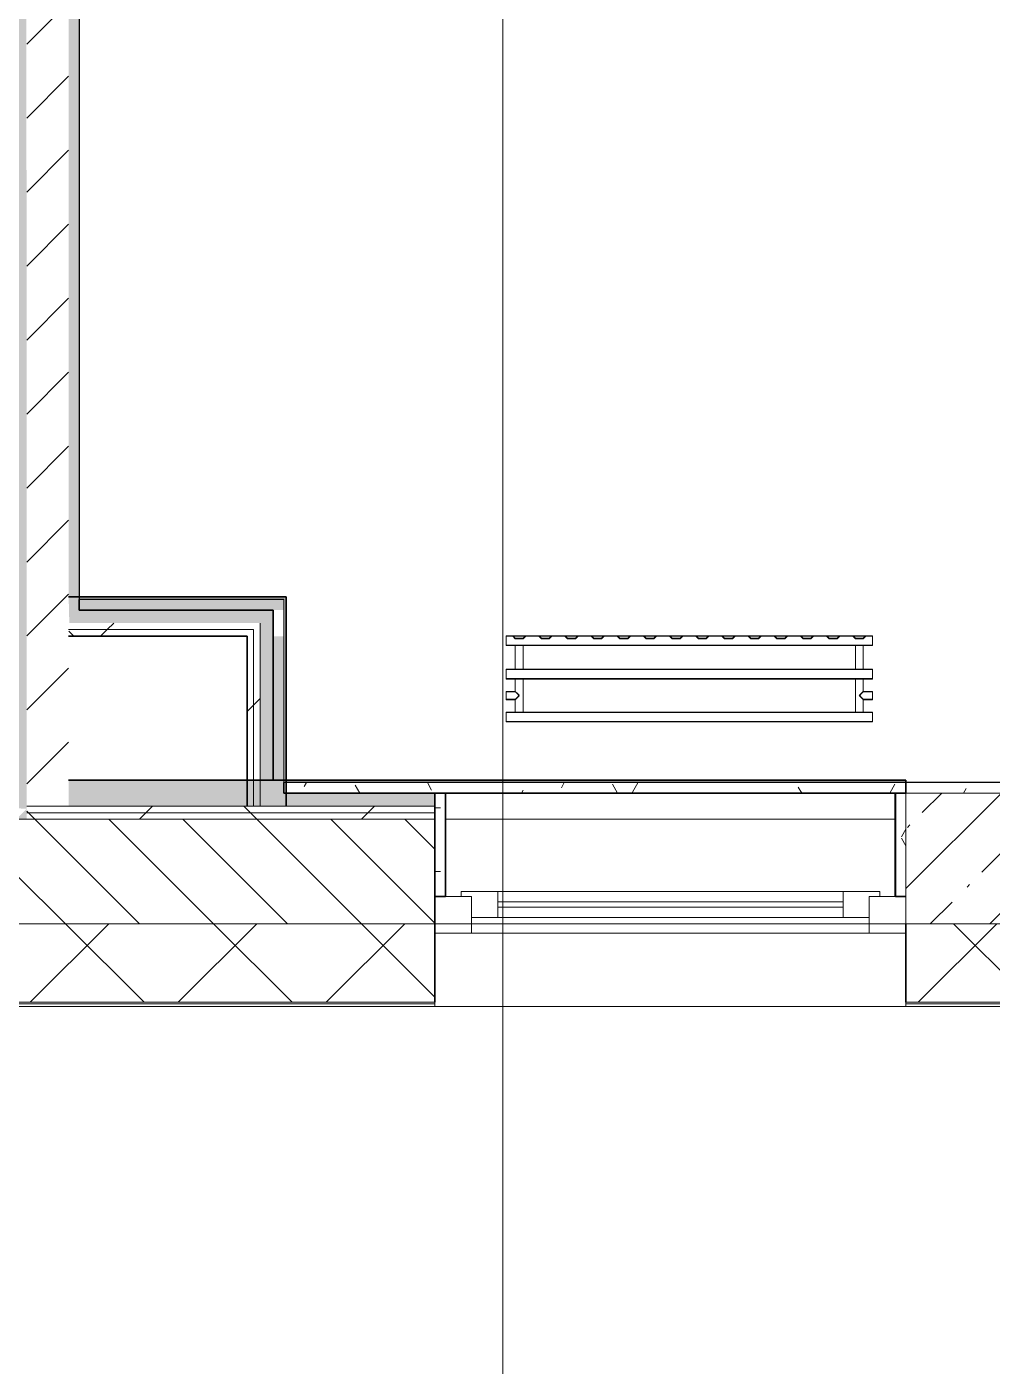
# Model space of a CAD drawing. Header units: millimetres. Extents: x 3914 to 443608, y -156176 to 78197.
# Drawn here: x 266914 to 268759, y -146923 to -144363 of the extents above; entities that cross this region are included whole.
import ezdxf

# ---------------------------------------------------------------- set-up
doc = ezdxf.new("R2010")
doc.units = ezdxf.units.MM
for name, color, linetype, lineweight in [('A-FLOR', 7, 'Continuous', 9), ('A-GLAZ', 7, 'Continuous', 9), ('A-GLAZ-1', 7, 'Continuous', 5), ('A-WALL', 7, 'Continuous', 5), ('A-WALL-1', 7, 'Continuous', 35), ('I-WALL', 7, 'Continuous', 5), ('S-COLS', 7, 'Continuous', 9), ('S-COLS-1', 7, 'Continuous', 5), ('Оси', 7, 'Continuous', 9)]:
    doc.layers.add(name, color=color, linetype=linetype, lineweight=lineweight)
doc.layers.add('A-WALL-FNSH-1', color=9, linetype='Continuous', lineweight=5, true_color=0x808080)
doc.layers.add('M-EQPM-1', color=7, linetype='Continuous', lineweight=9, true_color=0xb2b2b2)
pattern_1 = [(0, (174964.42, -145977.62), (243.84, 60.96), [20.117, -162.763, 20.117, -162.763, -975.36]), (0, (174964.42, -145977.62), (243.84, 60.96), [-365.76, 20.117, -345.643, 20.117, -162.763, -426.72]), (0, (174964.42, -145977.62), (243.84, 60.96), [-914.4, 20.117, -101.803, 20.117, -284.683]), (120, (175055.86, -145947.14), (-174.71291, 180.691634), [20.117, -162.763, 20.117, -162.763, -975.36]), (120, (175055.86, -145947.14), (-174.71291, 180.691634), [-365.76, 20.117, -345.643, 20.117, -162.763, -426.72]), (120, (175055.86, -145947.14), (-174.71291, 180.691634), [-914.4, 20.117, -101.803, 20.117, -284.683]), (240, (175086.34, -145825.22), (-69.12709, -241.651634), [20.117, -162.763, 20.117, -162.763, -975.36]), (240, (175086.34, -145825.22), (-69.12709, -241.651634), [-365.76, 20.117, -345.643, 20.117, -162.763, -426.72]), (240, (175086.34, -145825.22), (-69.12709, -241.651634), [-914.4, 20.117, -101.803, 20.117, -284.683])]
pattern_2 = [(45, (174964.42, -145977.62), (-212.132, 212.132), []), (135, (174964.42, -145977.62), (-212.132, -212.132), [])]

# ---------------------------------------------------------------- blocks, each defined once
blk = doc.blocks.new('radiator_prado_classic_z_tip_30_po exemplyaru - Classic Z Тип 30-300-V489-Объем проектирования 2 этажа')
at = {"layer": 'M-EQPM-1'}
for p, q in [((0, 228), (0, 210)), ((700, 228), (0, 228)), ((0, 210), (0, 228)), ((0, 228), (12.5, 228)), ((0, 210), (700, 210)), ((17.8, 210), (0, 210)), ((12.5, 228), (37.5, 228)), ((37.5, 228), (12.5, 228)), ((12.5, 228), (37.5, 228)), ((12.5, 228), (17.5, 223)), ((12.5, 228), (17.5, 223)), ((32.5, 223), (17.5, 223)), ((17.5, 223), (32.5, 223)), ((17.5, 210), (17.5, 164)), ((17.5, 210), (17.5, 164)), ((17.8, 210), (17.5, 210)), ((17.5, 210), (17.8, 210)), ((17.8, 210), (17.5, 210)), ((17.5, 210), (32.5, 210)), ((18.5, 210), (17.8, 210)), ((17.8, 210), (19.7, 210)), ((21.2, 210), (17.8, 210)), ((19.7, 210), (18.5, 210)), ((21.2, 210), (19.7, 210)), ((19.7, 210), (23.1, 210)), ((23.1, 210), (21.2, 210)), ((32.2, 210), (21.2, 210)), ((25, 210), (23.1, 210)), ((23.1, 210), (25, 210)), ((26.9, 210), (25, 210)), ((25, 210), (32.2, 210)), ((28.7, 210), (26.9, 210)), ((30.3, 210), (28.7, 210)), ((31.5, 210), (30.3, 210)), ((32.2, 210), (31.5, 210)), ((32.5, 210), (32.2, 210)), ((32.2, 210), (32.5, 210)), ((32.5, 210), (32.2, 210)), ((667.8, 210), (32.2, 210)), ((32.5, 223), (37.5, 228)), ((37.5, 228), (32.5, 223)), ((32.5, 164), (32.5, 210)), ((32.5, 164), (32.5, 210)), ((37.5, 228), (62.5, 228)), ((62.5, 228), (87.5, 228)), ((87.5, 228), (62.5, 228)), ((62.5, 228), (87.5, 228)), ((62.5, 228), (67.5, 223)), ((62.5, 228), (67.5, 223)), ((82.5, 223), (67.5, 223)), ((67.5, 223), (82.5, 223)), ((82.5, 223), (87.5, 228)), ((87.5, 228), (82.5, 223)), ((87.5, 228), (112.5, 228)), ((112.5, 228), (137.5, 228)), ((137.5, 228), (112.5, 228)), ((112.5, 228), (137.5, 228)), ((112.5, 228), (117.5, 223)), ((112.5, 228), (117.5, 223)), ((132.5, 223), (117.5, 223)), ((117.5, 223), (132.5, 223)), ((132.5, 223), (137.5, 228)), ((137.5, 228), (132.5, 223)), ((137.5, 228), (162.5, 228)), ((162.5, 228), (187.5, 228)), ((187.5, 228), (162.5, 228)), ((162.5, 228), (187.5, 228)), ((162.5, 228), (167.5, 223)), ((162.5, 228), (167.5, 223)), ((182.5, 223), (167.5, 223)), ((167.5, 223), (182.5, 223)), ((182.5, 223), (187.5, 228)), ((187.5, 228), (182.5, 223)), ((187.5, 228), (212.5, 228)), ((212.5, 228), (237.5, 228)), ((237.5, 228), (212.5, 228)), ((212.5, 228), (237.5, 228)), ((212.5, 228), (217.5, 223)), ((212.5, 228), (217.5, 223)), ((232.5, 223), (217.5, 223)), ((217.5, 223), (232.5, 223)), ((232.5, 223), (237.5, 228)), ((237.5, 228), (232.5, 223)), ((237.5, 228), (262.5, 228)), ((262.5, 228), (287.5, 228)), ((287.5, 228), (262.5, 228)), ((262.5, 228), (287.5, 228)), ((262.5, 228), (267.5, 223)), ((262.5, 228), (267.5, 223)), ((282.5, 223), (267.5, 223)), ((267.5, 223), (282.5, 223)), ((282.5, 223), (287.5, 228)), ((287.5, 228), (282.5, 223)), ((287.5, 228), (312.5, 228)), ((312.5, 228), (337.5, 228)), ((337.5, 228), (312.5, 228)), ((312.5, 228), (337.5, 228)), ((312.5, 228), (317.5, 223)), ((312.5, 228), (317.5, 223)), ((332.5, 223), (317.5, 223)), ((317.5, 223), (332.5, 223)), ((332.5, 223), (337.5, 228)), ((337.5, 228), (332.5, 223)), ((337.5, 228), (362.5, 228)), ((362.5, 228), (387.5, 228)), ((387.5, 228), (362.5, 228)), ((362.5, 228), (387.5, 228)), ((362.5, 228), (367.5, 223)), ((362.5, 228), (367.5, 223)), ((382.5, 223), (367.5, 223)), ((367.5, 223), (382.5, 223)), ((382.5, 223), (387.5, 228)), ((387.5, 228), (382.5, 223)), ((387.5, 228), (412.5, 228)), ((412.5, 228), (437.5, 228)), ((437.5, 228), (412.5, 228)), ((412.5, 228), (437.5, 228)), ((412.5, 228), (417.5, 223)), ((412.5, 228), (417.5, 223)), ((432.5, 223), (417.5, 223)), ((417.5, 223), (432.5, 223)), ((432.5, 223), (437.5, 228)), ((437.5, 228), (432.5, 223)), ((437.5, 228), (462.5, 228)), ((462.5, 228), (487.5, 228)), ((487.5, 228), (462.5, 228)), ((462.5, 228), (487.5, 228)), ((462.5, 228), (467.5, 223)), ((462.5, 228), (467.5, 223)), ((482.5, 223), (467.5, 223)), ((467.5, 223), (482.5, 223)), ((482.5, 223), (487.5, 228)), ((487.5, 228), (482.5, 223)), ((487.5, 228), (512.5, 228)), ((512.5, 228), (537.5, 228)), ((537.5, 228), (512.5, 228)), ((512.5, 228), (537.5, 228)), ((512.5, 228), (517.5, 223)), ((512.5, 228), (517.5, 223)), ((532.5, 223), (517.5, 223)), ((517.5, 223), (532.5, 223)), ((532.5, 223), (537.5, 228)), ((537.5, 228), (532.5, 223)), ((537.5, 228), (562.5, 228)), ((562.5, 228), (587.5, 228)), ((587.5, 228), (562.5, 228)), ((562.5, 228), (587.5, 228)), ((562.5, 228), (567.5, 223)), ((562.5, 228), (567.5, 223)), ((582.5, 223), (567.5, 223)), ((567.5, 223), (582.5, 223)), ((582.5, 223), (587.5, 228)), ((587.5, 228), (582.5, 223)), ((587.5, 228), (612.5, 228)), ((612.5, 228), (637.5, 228)), ((637.5, 228), (612.5, 228)), ((612.5, 228), (637.5, 228)), ((612.5, 228), (617.5, 223)), ((612.5, 228), (617.5, 223)), ((632.5, 223), (617.5, 223)), ((617.5, 223), (632.5, 223)), ((632.5, 223), (637.5, 228)), ((637.5, 228), (632.5, 223)), ((637.5, 228), (662.5, 228)), ((662.5, 228), (687.5, 228)), ((687.5, 228), (662.5, 228)), ((662.5, 228), (687.5, 228)), ((662.5, 228), (667.5, 223)), ((662.5, 228), (667.5, 223)), ((682.5, 223), (667.5, 223)), ((667.5, 223), (682.5, 223)), ((667.5, 210), (667.5, 164)), ((667.5, 210), (667.5, 164)), ((667.8, 210), (667.5, 210)), ((667.5, 210), (682.5, 210)), ((667.8, 210), (667.5, 210)), ((667.5, 210), (667.8, 210)), ((671.2, 210), (667.8, 210)), ((668.5, 210), (667.8, 210)), ((667.8, 210), (669.7, 210)), ((682.2, 210), (668.5, 210)), ((669.7, 210), (673.1, 210)), ((682.2, 210), (671.2, 210)), ((673.1, 210), (676.9, 210)), ((676.9, 210), (681.5, 210)), ((681.5, 210), (682.2, 210)), ((682.5, 210), (682.2, 210)), ((682.5, 210), (682.2, 210)), ((682.2, 210), (682.5, 210)), ((700, 210), (682.2, 210)), ((682.5, 223), (687.5, 228)), ((687.5, 228), (682.5, 223)), ((682.5, 164), (682.5, 210)), ((682.5, 164), (682.5, 210)), ((687.5, 228), (700, 228)), ((700, 210), (700, 228)), ((700, 228), (700, 210)), ((700, 164), (0, 164)), ((0, 164), (0, 146)), ((0, 146), (0, 164)), ((0, 164), (17.8, 164)), ((17.8, 164), (17.5, 164)), ((17.5, 164), (17.8, 164)), ((17.8, 164), (17.5, 164)), ((17.5, 164), (32.5, 164)), ((18.5, 164), (17.8, 164)), ((17.8, 164), (28.7, 164)), ((18.5, 164), (17.8, 164)), ((19.7, 164), (18.5, 164)), ((23.1, 164), (18.5, 164)), ((32.2, 164), (19.7, 164)), ((25, 164), (23.1, 164)), ((28.7, 164), (25, 164)), ((28.7, 164), (32.2, 164)), ((30.3, 164), (28.7, 164)), ((31.5, 164), (30.3, 164)), ((32.2, 164), (31.5, 164)), ((32.5, 164), (32.2, 164)), ((32.2, 164), (32.5, 164)), ((32.5, 164), (32.2, 164)), ((32.2, 164), (667.8, 164)), ((667.8, 164), (667.5, 164)), ((667.5, 164), (682.5, 164)), ((667.8, 164), (667.5, 164)), ((667.5, 164), (667.8, 164)), ((675, 164), (667.8, 164)), ((668.5, 164), (667.8, 164)), ((667.8, 164), (673.1, 164)), ((682.2, 164), (668.5, 164)), ((673.1, 164), (682.2, 164)), ((676.9, 164), (675, 164)), ((678.7, 164), (676.9, 164)), ((682.2, 164), (678.7, 164)), ((682.5, 164), (682.2, 164)), ((682.5, 164), (682.2, 164)), ((682.2, 164), (682.5, 164)), ((682.2, 164), (700, 164)), ((700, 146), (700, 164)), ((700, 164), (700, 146)), ((0, 146), (700, 146)), ((18.5, 146), (0, 146)), ((17.5, 146), (17.5, 121.5)), ((17.5, 146), (17.5, 121.5)), ((17.5, 146), (18.5, 146)), ((18.5, 146), (17.5, 146)), ((17.5, 146), (18.5, 146)), ((32.5, 146), (17.5, 146)), ((18.5, 146), (32.2, 146)), ((19.7, 146), (18.5, 146)), ((18.5, 146), (28.7, 146)), ((21.2, 146), (19.7, 146)), ((23.1, 146), (21.2, 146)), ((25, 146), (23.1, 146)), ((26.9, 146), (25, 146)), ((30.3, 146), (26.9, 146)), ((28.7, 146), (32.2, 146)), ((31.5, 146), (30.3, 146)), ((32.2, 146), (31.5, 146)), ((32.2, 146), (32.5, 146)), ((32.5, 146), (32.2, 146)), ((32.2, 146), (32.5, 146)), ((667.8, 146), (32.2, 146)), ((32.5, 82), (32.5, 146)), ((32.5, 82), (32.5, 146)), ((667.5, 146), (667.5, 82)), ((667.5, 146), (667.5, 82)), ((667.5, 146), (667.8, 146)), ((682.5, 146), (667.5, 146)), ((667.5, 146), (667.8, 146)), ((667.8, 146), (667.5, 146)), ((667.8, 146), (673.1, 146)), ((667.8, 146), (668.5, 146)), ((671.2, 146), (667.8, 146)), ((668.5, 146), (671.2, 146)), ((671.2, 146), (676.9, 146)), ((681.5, 146), (671.2, 146)), ((673.1, 146), (675, 146)), ((675, 146), (681.5, 146)), ((676.9, 146), (681.5, 146)), ((681.5, 146), (682.5, 146)), ((681.5, 146), (682.5, 146)), ((682.5, 146), (681.5, 146)), ((700, 146), (681.5, 146)), ((682.5, 121.5), (682.5, 146)), ((682.5, 121.5), (682.5, 146)), ((17.5, 121.5), (0, 121.5)), ((17.5, 121.5), (0, 121.5)), ((0, 121.5), (0, 120.5)), ((0, 106.5), (0, 121.5)), ((0, 120.5), (0, 107.5)), ((0, 120.5), (0, 119.3)), ((0, 114), (0, 120.5)), ((0, 120.5), (0, 120.5)), ((0, 119.3), (0, 117.8)), ((0, 117.8), (0, 115.9)), ((0, 115.9), (0, 114)), ((0, 114), (0, 112.1)), ((0, 107.5), (0, 114)), ((0, 112.1), (0, 110.3)), ((0, 110.3), (0, 108.7)), ((0, 108.7), (0, 107.5)), ((0, 107.5), (0, 106.5)), ((0, 107.5), (0, 107.5)), ((0, 106.5), (17.5, 106.5)), ((0, 106.5), (17.5, 106.5)), ((17.5, 106.5), (17.5, 82)), ((17.5, 106.5), (17.5, 82)), ((700, 121.5), (682.5, 121.5)), ((700, 121.5), (682.5, 121.5)), ((682.5, 82), (682.5, 106.5)), ((682.5, 106.5), (700, 106.5)), ((682.5, 82), (682.5, 106.5)), ((682.5, 106.5), (700, 106.5)), ((700, 121.5), (700, 106.5)), ((700, 120.5), (700, 121.5)), ((700, 121.5), (700, 120.5)), ((700, 120.5), (700, 121.5)), ((700, 107.5), (700, 120.5)), ((700, 120.5), (700, 107.5)), ((700, 112.1), (700, 120.5)), ((700, 107.5), (700, 112.1)), ((700, 106.5), (700, 107.5)), ((700, 107.5), (700, 106.5)), ((700, 106.5), (700, 107.5)), ((700, 82), (0, 82)), ((0, 82), (0, 64)), ((0, 64), (0, 82)), ((0, 82), (18.5, 82)), ((18.5, 82), (17.5, 82)), ((17.5, 82), (18.5, 82)), ((18.5, 82), (17.5, 82)), ((17.5, 82), (32.5, 82)), ((23.1, 82), (18.5, 82)), ((18.5, 82), (30.3, 82)), ((21.2, 82), (18.5, 82)), ((30.3, 82), (21.2, 82)), ((30.3, 82), (23.1, 82)), ((32.2, 82), (30.3, 82)), ((30.3, 82), (32.2, 82)), ((32.2, 82), (30.3, 82)), ((32.5, 82), (32.2, 82)), ((32.2, 82), (32.5, 82)), ((32.5, 82), (32.2, 82)), ((32.2, 82), (667.8, 82)), ((667.8, 82), (667.5, 82)), ((667.5, 82), (682.5, 82)), ((667.8, 82), (667.5, 82)), ((667.5, 82), (667.8, 82)), ((678.7, 82), (667.8, 82)), ((681.5, 82), (667.8, 82)), ((667.8, 82), (668.5, 82)), ((668.5, 82), (671.2, 82)), ((671.2, 82), (673.1, 82)), ((673.1, 82), (675, 82)), ((675, 82), (676.9, 82)), ((676.9, 82), (680.3, 82)), ((681.5, 82), (678.7, 82)), ((680.3, 82), (681.5, 82)), ((682.5, 82), (681.5, 82)), ((682.5, 82), (681.5, 82)), ((681.5, 82), (682.5, 82)), ((681.5, 82), (700, 82)), ((700, 64), (700, 82)), ((700, 82), (700, 64)), ((700, 64), (0, 64)), ((0, 64), (700, 64))]:
    blk.add_line(p, q, dxfattribs=at)
for points, knots in [([(18.5, 120.5), (18.4, 120.6), (18.3, 120.7), (18.1, 120.9), (17.9, 121.1), (17.8, 121.2), (17.7, 121.3), (17.5, 121.5), (17.5, 121.5), (17.5, 121.5)], [0.7142857, 0.7142857, 0.7142857, 0.7142857, 0.75, 0.7857143, 0.8214286, 0.8571429, 0.8928571, 0.9285714, 1, 1, 1, 1]), ([(17.5, 121.5), (17.5, 121.5), (17.5, 121.5), (17.7, 121.3), (17.8, 121.2), (17.9, 121.1), (18.1, 120.9), (18.3, 120.7), (18.4, 120.6), (18.5, 120.5)], [0, 0, 0, 0, 0.0714286, 0.1071429, 0.1428571, 0.1785714, 0.2142857, 0.25, 0.2857143, 0.2857143, 0.2857143, 0.2857143]), ([(17.5, 121.5), (17.5, 121.5), (17.5, 121.5), (17.7, 121.3), (17.8, 121.2), (17.9, 121.1), (18.1, 120.9), (18.3, 120.7), (18.4, 120.6), (18.5, 120.5)], [0, 0, 0, 0, 0.0714286, 0.1071429, 0.1428571, 0.1785714, 0.2142857, 0.25, 0.2857143, 0.2857143, 0.2857143, 0.2857143]), ([(25, 114), (24.5, 114.5), (23.6, 115.4), (22.4, 116.6), (21.6, 117.4), (21.1, 117.9), (20.8, 118.2), (20.5, 118.5), (20.2, 118.8), (19.8, 119.1), (19.6, 119.4), (19.3, 119.7), (19, 120), (18.7, 120.3), (18.5, 120.5), (18.3, 120.7), (18.1, 120.9), (17.9, 121.1), (17.8, 121.2), (17.7, 121.3), (17.5, 121.5), (17.5, 121.5), (17.5, 121.5)], [0, 0, 0, 0, 0.142857, 0.285714, 0.357143, 0.392857, 0.428571, 0.464286, 0.5, 0.535714, 0.571429, 0.607143, 0.642857, 0.678571, 0.714286, 0.75, 0.785714, 0.821429, 0.857143, 0.892857, 0.928571, 1, 1, 1, 1]), ([(17.5, 106.5), (17.5, 106.5), (17.5, 106.5), (17.7, 106.7), (17.8, 106.8), (17.9, 106.9), (18.1, 107.1), (18.3, 107.3), (18.5, 107.5), (18.7, 107.7), (19, 108), (19.3, 108.3), (19.6, 108.6), (19.8, 108.9), (20.3, 109.3), (20.7, 109.7), (21.1, 110.1), (21.6, 110.6), (22.4, 111.4), (23.6, 112.6), (24.5, 113.5), (25, 114)], [0, 0, 0, 0, 0.071429, 0.107143, 0.142857, 0.178571, 0.214286, 0.25, 0.285714, 0.321429, 0.357143, 0.392857, 0.428571, 0.464286, 0.5, 0.571429, 0.607143, 0.642857, 0.714286, 0.857143, 1, 1, 1, 1]), ([(17.5, 106.5), (17.5, 106.5), (17.5, 106.5), (17.7, 106.7), (17.8, 106.8), (17.9, 106.9), (18.1, 107.1), (18.3, 107.3), (18.4, 107.4), (18.5, 107.5)], [0, 0, 0, 0, 0.0714286, 0.1071429, 0.1428571, 0.1785714, 0.2142857, 0.25, 0.2857143, 0.2857143, 0.2857143, 0.2857143]), ([(18.5, 107.5), (18.4, 107.4), (18.3, 107.3), (18.1, 107.1), (17.9, 106.9), (17.8, 106.8), (17.7, 106.7), (17.5, 106.5), (17.5, 106.5), (17.5, 106.5)], [0.7142857, 0.7142857, 0.7142857, 0.7142857, 0.75, 0.7857143, 0.8214286, 0.8571429, 0.8928571, 0.9285714, 1, 1, 1, 1]), ([(18.5, 107.5), (18.4, 107.4), (18.3, 107.3), (18.1, 107.1), (17.9, 106.9), (17.8, 106.8), (17.7, 106.7), (17.5, 106.5), (17.5, 106.5), (17.5, 106.5)], [0.7142857, 0.7142857, 0.7142857, 0.7142857, 0.75, 0.7857143, 0.8214286, 0.8571429, 0.8928571, 0.9285714, 1, 1, 1, 1]), ([(22.1, 116.9), (21.9, 117.1), (21.6, 117.4), (21.1, 117.9), (20.8, 118.2), (20.5, 118.5), (20.2, 118.8), (19.9, 119.2), (19.7, 119.3), (19.6, 119.4)], [0.2857143, 0.2857143, 0.2857143, 0.2857143, 0.3571429, 0.3928571, 0.4285714, 0.4642857, 0.5, 0.5357143, 0.5714286, 0.5714286, 0.5714286, 0.5714286]), ([(19.6, 119.4), (19.7, 119.3), (19.9, 119.2), (20.3, 118.7), (20.6, 118.4), (20.8, 118.2)], [0.4285714, 0.4285714, 0.4285714, 0.4285714, 0.4642857, 0.5, 0.5714286, 0.5714286, 0.5714286, 0.5714286]), ([(19.6, 119.4), (19.7, 119.3), (19.8, 119.1), (20.3, 118.7), (20.7, 118.3), (21.1, 117.9), (21.6, 117.4), (21.9, 117.1), (22.1, 116.9)], [0.4285714, 0.4285714, 0.4285714, 0.4285714, 0.4642857, 0.5, 0.5714286, 0.6071429, 0.6428571, 0.7142857, 0.7142857, 0.7142857, 0.7142857]), ([(19.6, 108.6), (19.7, 108.7), (19.9, 108.8), (20.3, 109.3), (20.7, 109.7), (21.1, 110.1), (21.6, 110.6), (21.9, 110.9), (22.1, 111.1)], [0.4285714, 0.4285714, 0.4285714, 0.4285714, 0.4642857, 0.5, 0.5714286, 0.6071429, 0.6428571, 0.7142857, 0.7142857, 0.7142857, 0.7142857]), ([(22.1, 111.1), (21.9, 110.9), (21.6, 110.6), (21.1, 110.1), (20.8, 109.8), (20.5, 109.5), (20.2, 109.2), (19.9, 108.8), (19.7, 108.7), (19.6, 108.6)], [0.2857143, 0.2857143, 0.2857143, 0.2857143, 0.3571429, 0.3928571, 0.4285714, 0.4642857, 0.5, 0.5357143, 0.5714286, 0.5714286, 0.5714286, 0.5714286]), ([(22.1, 111.1), (21.9, 110.9), (21.6, 110.6), (21.1, 110.1), (20.8, 109.8), (20.5, 109.5), (20.2, 109.2), (19.8, 108.9), (19.7, 108.7), (19.6, 108.6)], [0.2857143, 0.2857143, 0.2857143, 0.2857143, 0.3571429, 0.3928571, 0.4285714, 0.4642857, 0.5, 0.5357143, 0.5714286, 0.5714286, 0.5714286, 0.5714286]), ([(20.8, 118.2), (20.9, 118.1), (21.1, 117.9), (21.6, 117.4), (21.9, 117.1), (22.1, 116.9)], [0.5714286, 0.5714286, 0.5714286, 0.5714286, 0.6071429, 0.6428571, 0.7142857, 0.7142857, 0.7142857, 0.7142857]), ([(675, 114), (675.5, 114.5), (676.4, 115.4), (677.6, 116.6), (678.4, 117.4), (678.9, 117.9), (679.2, 118.2), (679.5, 118.5), (679.8, 118.8), (680.1, 119.2), (680.4, 119.4), (680.7, 119.7), (681, 120), (681.3, 120.3), (681.5, 120.5), (681.7, 120.7), (681.9, 120.9), (682.1, 121.1), (682.2, 121.2), (682.3, 121.3), (682.5, 121.5), (682.5, 121.5), (682.5, 121.5)], [0, 0, 0, 0, 0.142857, 0.285714, 0.357143, 0.392857, 0.428571, 0.464286, 0.5, 0.535714, 0.571429, 0.607143, 0.642857, 0.678571, 0.714286, 0.75, 0.785714, 0.821429, 0.857143, 0.892857, 0.928571, 1, 1, 1, 1]), ([(682.5, 106.5), (682.5, 106.5), (682.5, 106.5), (682.3, 106.7), (682.2, 106.8), (682.1, 106.9), (681.9, 107.1), (681.7, 107.3), (681.5, 107.5), (681.3, 107.7), (681, 108), (680.7, 108.3), (680.4, 108.6), (680.1, 108.8), (679.7, 109.3), (679.3, 109.7), (678.9, 110.1), (678.4, 110.6), (677.6, 111.4), (676.4, 112.6), (675.5, 113.5), (675, 114)], [0, 0, 0, 0, 0.071429, 0.107143, 0.142857, 0.178571, 0.214286, 0.25, 0.285714, 0.321429, 0.357143, 0.392857, 0.428571, 0.464286, 0.5, 0.571429, 0.607143, 0.642857, 0.714286, 0.857143, 1, 1, 1, 1]), ([(680.4, 119.4), (680.3, 119.3), (680.1, 119.2), (679.7, 118.7), (679.3, 118.3), (678.9, 117.9), (678.4, 117.4), (678.1, 117.1), (677.9, 116.9)], [0.4285714, 0.4285714, 0.4285714, 0.4285714, 0.4642857, 0.5, 0.5714286, 0.6071429, 0.6428571, 0.7142857, 0.7142857, 0.7142857, 0.7142857]), ([(680.4, 119.4), (680.3, 119.3), (680.1, 119.2), (679.7, 118.7), (679.3, 118.3), (678.9, 117.9), (678.4, 117.4), (678.1, 117.1), (677.9, 116.9)], [0.4285714, 0.4285714, 0.4285714, 0.4285714, 0.4642857, 0.5, 0.5714286, 0.6071429, 0.6428571, 0.7142857, 0.7142857, 0.7142857, 0.7142857]), ([(677.9, 116.9), (678.1, 117.1), (678.4, 117.4), (678.9, 117.9), (679.2, 118.2), (679.5, 118.5), (679.8, 118.8), (680.1, 119.2), (680.3, 119.3), (680.4, 119.4)], [0.2857143, 0.2857143, 0.2857143, 0.2857143, 0.3571429, 0.3928571, 0.4285714, 0.4642857, 0.5, 0.5357143, 0.5714286, 0.5714286, 0.5714286, 0.5714286]), ([(677.9, 111.1), (678.1, 110.9), (678.4, 110.6), (678.9, 110.1), (679.2, 109.8), (679.5, 109.5), (679.8, 109.2), (680.1, 108.8), (680.3, 108.7), (680.4, 108.6)], [0.2857143, 0.2857143, 0.2857143, 0.2857143, 0.3571429, 0.3928571, 0.4285714, 0.4642857, 0.5, 0.5357143, 0.5714286, 0.5714286, 0.5714286, 0.5714286]), ([(677.9, 111.1), (678.1, 110.9), (678.4, 110.6), (678.9, 110.1), (679.2, 109.8), (679.5, 109.5), (679.8, 109.2), (680.1, 108.8), (680.3, 108.7), (680.4, 108.6)], [0.2857143, 0.2857143, 0.2857143, 0.2857143, 0.3571429, 0.3928571, 0.4285714, 0.4642857, 0.5, 0.5357143, 0.5714286, 0.5714286, 0.5714286, 0.5714286]), ([(680.4, 108.6), (680.3, 108.7), (680.1, 108.8), (679.7, 109.3), (679.3, 109.7), (678.9, 110.1), (678.4, 110.6), (678.1, 110.9), (677.9, 111.1)], [0.4285714, 0.4285714, 0.4285714, 0.4285714, 0.4642857, 0.5, 0.5714286, 0.6071429, 0.6428571, 0.7142857, 0.7142857, 0.7142857, 0.7142857]), ([(682.5, 121.5), (682.5, 121.5), (682.5, 121.5), (682.3, 121.3), (682.2, 121.2), (682.1, 121.1), (681.9, 120.9), (681.7, 120.7), (681.6, 120.6), (681.5, 120.5)], [0, 0, 0, 0, 0.0714286, 0.1071429, 0.1428571, 0.1785714, 0.2142857, 0.25, 0.2857143, 0.2857143, 0.2857143, 0.2857143]), ([(682.5, 121.5), (682.5, 121.5), (682.5, 121.5), (682.3, 121.3), (682.2, 121.2), (682.1, 121.1), (681.9, 120.9), (681.7, 120.7), (681.6, 120.6), (681.5, 120.5)], [0, 0, 0, 0, 0.0714286, 0.1071429, 0.1428571, 0.1785714, 0.2142857, 0.25, 0.2857143, 0.2857143, 0.2857143, 0.2857143]), ([(681.5, 120.5), (681.6, 120.6), (681.7, 120.7), (681.9, 120.9), (682.1, 121.1), (682.2, 121.2), (682.3, 121.3), (682.5, 121.5), (682.5, 121.5), (682.5, 121.5)], [0.7142857, 0.7142857, 0.7142857, 0.7142857, 0.75, 0.7857143, 0.8214286, 0.8571429, 0.8928571, 0.9285714, 1, 1, 1, 1]), ([(681.5, 107.5), (681.6, 107.4), (681.7, 107.3), (681.9, 107.1), (682.1, 106.9), (682.2, 106.8), (682.3, 106.7), (682.5, 106.5), (682.5, 106.5), (682.5, 106.5)], [0.7142857, 0.7142857, 0.7142857, 0.7142857, 0.75, 0.7857143, 0.8214286, 0.8571429, 0.8928571, 0.9285714, 1, 1, 1, 1]), ([(681.5, 107.5), (681.6, 107.4), (681.7, 107.3), (681.9, 107.1), (682.1, 106.9), (682.2, 106.8), (682.3, 106.7), (682.5, 106.5), (682.5, 106.5), (682.5, 106.5)], [0.7142857, 0.7142857, 0.7142857, 0.7142857, 0.75, 0.7857143, 0.8214286, 0.8571429, 0.8928571, 0.9285714, 1, 1, 1, 1]), ([(682.5, 106.5), (682.5, 106.5), (682.5, 106.5), (682.3, 106.7), (682.2, 106.8), (682.1, 106.9), (681.9, 107.1), (681.7, 107.3), (681.6, 107.4), (681.5, 107.5)], [0, 0, 0, 0, 0.0714286, 0.1071429, 0.1428571, 0.1785714, 0.2142857, 0.25, 0.2857143, 0.2857143, 0.2857143, 0.2857143])]:
    blk.add_open_spline(points, degree=3, knots=knots, dxfattribs=at)
for points in [[(19.6, 119.4), (19.5, 119.5), (19.3, 119.7), (19, 120), (18.7, 120.3), (18.6, 120.4), (18.5, 120.5)], [(18.5, 120.5), (18.6, 120.4), (18.7, 120.3), (19, 120), (19.3, 119.7), (19.5, 119.5), (19.6, 119.4)], [(18.5, 120.5), (18.6, 120.4), (18.7, 120.3), (19, 120), (19.3, 119.7), (19.5, 119.5), (19.6, 119.4)], [(18.5, 107.5), (18.6, 107.6), (18.7, 107.7), (19, 108), (19.3, 108.3), (19.5, 108.5), (19.6, 108.6)], [(19.6, 108.6), (19.5, 108.5), (19.3, 108.3), (19, 108), (18.7, 107.7), (18.6, 107.6), (18.5, 107.5)], [(19.6, 108.6), (19.5, 108.5), (19.3, 108.3), (19, 108), (18.7, 107.7), (18.6, 107.6), (18.5, 107.5)], [(25, 114), (24.5, 114.5), (23.6, 115.4), (22.6, 116.4), (22.1, 116.9)], [(22.1, 116.9), (22.6, 116.4), (23.6, 115.4), (24.5, 114.5), (25, 114)], [(22.1, 116.9), (22.6, 116.4), (23.6, 115.4), (24.5, 114.5), (25, 114)], [(22.1, 111.1), (22.6, 111.6), (23.6, 112.6), (24.5, 113.5), (25, 114)], [(25, 114), (24.5, 113.5), (23.6, 112.6), (22.6, 111.6), (22.1, 111.1)], [(25, 114), (24.5, 113.5), (23.6, 112.6), (22.6, 111.6), (22.1, 111.1)], [(677.9, 116.9), (677.4, 116.4), (676.4, 115.4), (675.5, 114.5), (675, 114)], [(675, 114), (675.5, 114.5), (676.4, 115.4), (677.4, 116.4), (677.9, 116.9)], [(676.4, 115.4), (676, 115), (675.5, 114.5), (675, 114)], [(675, 114), (675.5, 113.5), (676.4, 112.6), (677.4, 111.6), (677.9, 111.1)], [(675, 114), (675.5, 113.5), (676, 113), (676.4, 112.6)], [(677.9, 111.1), (677.4, 111.6), (676.4, 112.6), (675.5, 113.5), (675, 114)], [(677.9, 116.9), (677.4, 116.4), (676.9, 115.9), (676.4, 115.4)], [(676.4, 112.6), (676.9, 112.1), (677.4, 111.6), (677.9, 111.1)], [(681.5, 120.5), (681.4, 120.4), (681.3, 120.3), (681, 120), (680.7, 119.7), (680.5, 119.5), (680.4, 119.4)], [(681.5, 120.5), (681.4, 120.4), (681.3, 120.3), (681, 120), (680.7, 119.7), (680.5, 119.5), (680.4, 119.4)], [(680.4, 119.4), (680.5, 119.5), (680.7, 119.7), (681, 120), (681.3, 120.3), (681.4, 120.4), (681.5, 120.5)], [(680.4, 108.6), (680.5, 108.5), (680.7, 108.3), (681, 108), (681.3, 107.7), (681.4, 107.6), (681.5, 107.5)], [(680.4, 108.6), (680.5, 108.5), (680.7, 108.3), (681, 108), (681.3, 107.7), (681.4, 107.6), (681.5, 107.5)], [(681.5, 107.5), (681.4, 107.6), (681.3, 107.7), (681, 108), (680.7, 108.3), (680.5, 108.5), (680.4, 108.6)]]:
    blk.add_open_spline(points, degree=3, dxfattribs=at)
blk = doc.blocks.new('120_Окно_СКБ_1Ст - 120_Окно_СКБ_1Ст 900х2500_h_ с форточкой-V346-Объем проектирования 2 этажа')
at = {"layer": 'A-GLAZ'}
for p, q in [((-450, -127), (-450, -57)), ((-450, -57), (-380, -57)), ((-380, -57), (-380, -127)), ((380, -127), (380, -57)), ((380, -57), (450, -57)), ((450, -57), (450, -127)), ((380, -87), (-380, -87)), ((-380, -87), (-380, -127)), ((-330, -137), (-330, -87)), ((330, -137), (330, -87)), ((380, -127), (380, -87)), ((-380, -127), (-450, -127)), ((-380, -127), (-400, -127)), ((-400, -127), (-400, -137)), ((450, -127), (380, -127)), ((400, -127), (380, -127)), ((400, -137), (400, -127)), ((-400, -137), (400, -137)), ((400, -137), (-400, -137))]:
    blk.add_line(p, q, dxfattribs=at)
at = {"layer": 'A-GLAZ-1'}
for p, q in [((450, -57), (-450, -57)), ((-430, -127), (-400, -127)), ((-330, -107), (330, -107)), ((330, -117), (-330, -117)), ((400, -127), (430, -127))]:
    blk.add_line(p, q, dxfattribs=at)
blk = doc.blocks.new('BSC_Колонна _Прямоугольная - 250х900-V350-Объем проектирования 2 этажа')
at = {"layer": 'S-COLS-1'}
h = blk.add_hatch(dxfattribs=at)
h.set_pattern_fill('FP_98', color=256, style=0, pattern_type=2)
h.set_pattern_definition([(45, (-94080, -25), (-114.04925, 114.04925), []), (45, (-93965.95, -25), (-114.04925, 114.04925), [201.613, -40.323, 6.706, -33.617])])
h.paths.add_polyline_path([(450, -125), (450, 125), (-450, 125), (-450, -125), (-12.4, -125)])
for p, q in [((450, 125), (-450, 125)), ((-450, 125), (-450, -125)), ((450, -125), (450, 125)), ((-450, -125), (450, -125))]:
    blk.add_line(p, q, dxfattribs=at)

msp = doc.modelspace()

# ---------------------------------------------------------------- hatches: boundary and pattern name
at = {"layer": 'A-WALL'}
h = msp.add_hatch(dxfattribs=at)
h.set_pattern_fill('FP_2', color=256, style=0, pattern_type=2)
h.set_pattern_definition([(135, (174964.42, -145977.62), (-70.71068, -70.71068), [])])
h.paths.add_polyline_path([(275794.4, -146077.6), (276694.4, -146077.6), (276694.4, -145877.6), (275794.4, -145877.6), (275794.4, -145920.3)])
h.paths.add_polyline_path([(266894.4, -146077.6), (267694.4, -146077.6), (267694.4, -145877.6), (266894.4, -145877.6), (266894.4, -146025.6)])
h.paths.add_polyline_path([(284714.4, -146077.6), (285194.4, -146077.6), (285194.4, -145877.6), (283894.4, -145877.6), (283894.4, -146077.6), (284634.4, -146077.6)])
h.paths.add_polyline_path([(279150.3, -146077.6), (279794.4, -146077.6), (279794.4, -145877.6), (278744.4, -145877.6), (278744.4, -146077.6)])
h.paths.add_polyline_path([(297794.4, -146077.6), (297794.4, -145877.6), (296994.4, -145877.6), (296994.4, -146077.6), (297218.6, -146077.6)])
h.paths.add_polyline_path([(269744.4, -146077.6), (269744.4, -145877.6), (269494.4, -145877.6), (269494.4, -146077.6)])
h.paths.add_polyline_path([(270644.4, -146077.6), (273994.4, -146077.6), (273994.4, -145877.6), (270644.4, -145877.6), (270644.4, -145913.3)])
h.paths.add_polyline_path([(293794.4, -146077.6), (294294.4, -146077.6), (294294.4, -145877.6), (293794.4, -145877.6), (293794.4, -145978.9)])
h.paths.add_polyline_path([(277844.4, -146077.6), (277844.4, -145877.6), (277594.4, -145877.6), (277594.4, -146077.6), (277704.8, -146077.6)])
h.paths.add_polyline_path([(290594.4, -146077.6), (290594.4, -145877.6), (289544.4, -145877.6), (289544.4, -146077.6), (289991.3, -146077.6)])
h.paths.add_polyline_path([(288394.4, -146077.6), (288644.4, -146077.6), (288644.4, -145877.6), (288394.4, -145877.6), (288394.4, -146061.7)])
h = msp.add_hatch(dxfattribs=at)
h.set_pattern_fill('FP_24', color=256, style=0, pattern_type=2)
h.set_pattern_definition([(45, (174964.42, -145977.62), (-141.42136, 141.42136), []), (135, (174964.42, -145977.62), (-141.42136, -141.42136), [])])
h.paths.add_polyline_path([(300041.5, -146227.6), (300044.4, -146227.6), (300044.4, -146077.6), (298694.4, -146077.6), (298694.4, -146227.6), (299896.7, -146227.6)])
h.paths.add_polyline_path([(296094.4, -146227.6), (296094.4, -146077.6), (295194.4, -146077.6), (295194.4, -146227.6), (295974.4, -146227.6)])
h.paths.add_polyline_path([(296994.4, -146227.6), (297794.4, -146227.6), (297794.4, -146077.6), (296994.4, -146077.6)])
h.paths.add_polyline_path([(294294.4, -146227.6), (294294.4, -146077.6), (292894.4, -146077.6), (292894.4, -146227.6), (294122.4, -146227.6)])
h.paths.add_polyline_path([(288394.4, -146227.6), (288644.4, -146227.6), (288644.4, -146077.6), (287494.4, -146077.6), (287494.4, -146227.6), (287823.1, -146227.6)])
h.paths.add_polyline_path([(289544.4, -146227.6), (290594.4, -146227.6), (290594.4, -146077.6), (289544.4, -146077.6)])
h.paths.add_polyline_path([(282763.9, -146227.6), (282994.4, -146227.6), (282994.4, -146077.6), (282094.4, -146077.6), (282094.4, -146227.6)])
h.paths.add_polyline_path([(283894.4, -146227.6), (285194.4, -146227.6), (285194.4, -146077.6), (283894.4, -146077.6)])
h.paths.add_polyline_path([(279794.4, -146227.6), (279794.4, -146077.6), (278744.4, -146077.6), (278744.4, -146227.6), (279150.3, -146227.6)])
h.paths.add_polyline_path([(277844.4, -146227.6), (277844.4, -146077.6), (275794.4, -146077.6), (275794.4, -146227.6), (277704.8, -146227.6)])
h.paths.add_polyline_path([(274813.8, -146227.6), (274894.4, -146227.6), (274894.4, -146077.6), (270644.4, -146077.6), (270644.4, -146227.6), (274091.1, -146227.6)])
h.paths.add_polyline_path([(269032, -146227.6), (269744.4, -146227.6), (269744.4, -146077.6), (268594.4, -146077.6), (268594.4, -146227.6)])
h.paths.add_polyline_path([(267694.4, -146227.6), (267694.4, -146077.6), (266894.4, -146077.6), (266894.4, -146227.6), (267586.5, -146227.6)])
h.paths.add_polyline_path([(265994.4, -146227.6), (265994.4, -146077.6), (264174.4, -146077.6), (264174.4, -146227.6), (265418.3, -146227.6)])
at = {"layer": 'I-WALL'}
h = msp.add_hatch(dxfattribs=at)
h.set_pattern_fill('FP_22', color=256, style=0, pattern_type=2)
h.set_pattern_definition([(45, (174964.42, -145977.62), (-70.71068, 70.71068), [])])
h.paths.add_polyline_path([(266915.7, -145852.6), (266994.4, -145852.6), (266994.4, -142222.6), (266914.4, -142222.6), (266914.4, -145852.6)])
h.paths.add_polyline_path([(266914.4, -140822.6), (266994.4, -140822.6), (266994.4, -135577.6), (266914.4, -135579.7), (266914.4, -140797.6)])
h = msp.add_hatch(dxfattribs=at)
h.set_pattern_fill('FP_191', color=256, style=0, pattern_type=2)
h.set_pattern_definition(pattern_1)
h.paths.add_polyline_path([(266914.4, -145877.6), (266914.4, -145857.6), (266894.4, -145877.6), (266910.4, -145877.6)])
h.paths.add_polyline_path([(266914.4, -145857.6), (266912.8, -142277.6), (266906.4, -142277.6), (266906.4, -142222.6), (266894.4, -142222.6), (266894.4, -145856.6), (266912, -145857.5)])
h.paths.add_polyline_path([(266894.4, -140822.6), (266906.4, -140822.6), (266907.5, -140767.6), (266914.4, -140767.6), (266914.4, -135597.6), (266894.4, -135598.6), (266894.4, -140802.6)])
h = msp.add_hatch(dxfattribs=at)
h.set_pattern_fill('FP_191', color=256, style=0, pattern_type=2)
h.set_pattern_definition(pattern_1)
h.paths.add_polyline_path([(267014.4, -145452.6), (267014.4, -142222.6), (267002.4, -142222.6), (267002.4, -142277.6), (266994.4, -142277.6), (266994.4, -145452.6)])
h.paths.add_polyline_path([(267002.4, -140822.6), (267014.4, -140822.6), (267014.4, -139378.6), (266994.4, -139377.6), (266996.1, -140767.6), (267002.4, -140767.6), (267002.4, -140809.3)])
for points in [[(267014.4, -145502.6), (267385.4, -145502.6), (267385.4, -145477.6), (267405.4, -145477.6), (267406.4, -145502.6), (267410.4, -145502.6), (267409.4, -145452.6), (266994.4, -145452.6), (266995.7, -145502.6)], [(267410.4, -145806.7), (267409.4, -145803), (267410.4, -145802.6), (267409.4, -145502.6), (267405.4, -145502.6), (267405.4, -145527.6), (267385.4, -145527.6), (267385.4, -145502.6), (267360.4, -145502.6), (267360.4, -145802.6), (267385.4, -145802.6), (267409.4, -145806.5)], [(266994.4, -145852.6), (267694.4, -145852.6), (267694.4, -145827.6), (267405.4, -145827.6), (267406.4, -145807.6), (268594.4, -145807.6), (268594.4, -145802.6), (267410.4, -145803.5), (267409.4, -145806.5), (267385.4, -145802.6), (266994.4, -145802.6), (266994.4, -145827.6)]]:
    msp.add_hatch(color=256, dxfattribs=at).paths.add_polyline_path(points)
h = msp.add_hatch(dxfattribs=at)
h.set_pattern_fill('FP_192', color=256, style=0, pattern_type=2)
h.set_pattern_definition(pattern_2)
h.paths.add_polyline_path([(267347.9, -145515.1), (267360.4, -145515.1), (267360.4, -145502.6), (266994.4, -145502.6), (266996, -145515.1), (267225.1, -145515.1)])
h = msp.add_hatch(dxfattribs=at)
h.set_pattern_fill('FP_192', color=256, style=0, pattern_type=2)
h.set_pattern_definition(pattern_2)
h.paths.add_polyline_path([(267014.4, -145527.6), (267347.9, -145527.6), (267347.9, -145515.1), (266994.4, -145515.1), (266996.3, -145527.6)])
h = msp.add_hatch(dxfattribs=at)
h.set_pattern_fill('FP_192', color=256, style=0, pattern_type=2)
h.set_pattern_definition(pattern_2)
h.paths.add_polyline_path([(267354.5, -145802.6), (267360.4, -145802.6), (267360.4, -145515.1), (267347.9, -145515.1), (267347.9, -145802.6)])
h = msp.add_hatch(dxfattribs=at)
h.set_pattern_fill('FP_192', color=256, style=0, pattern_type=2)
h.set_pattern_definition(pattern_2)
h.paths.add_polyline_path([(267347.9, -145802.6), (267347.9, -145527.6), (267335.4, -145527.6), (267335.4, -145802.6)])
h = msp.add_hatch(dxfattribs=at)
h.set_pattern_fill('FP_191', color=256, style=0, pattern_type=2)
h.set_pattern_definition(pattern_1)
h.paths.add_polyline_path([(269494.4, -145827.6), (269494.4, -145807.6), (267406.4, -145807.6), (267405.4, -145827.6), (269032, -145827.6)])
h = msp.add_hatch(dxfattribs=at)
h.set_pattern_fill('FP_191', color=256, style=0, pattern_type=2)
h.set_pattern_definition(pattern_1)
h.paths.add_polyline_path([(267714.4, -146025.6), (267714.4, -145827.6), (267694.4, -145827.6), (267694.4, -146025.6)])
h = msp.add_hatch(dxfattribs=at)
h.set_pattern_fill('FP_191', color=256, style=0, pattern_type=2)
h.set_pattern_definition(pattern_1)
h.paths.add_polyline_path([(268574.4, -146025.6), (268594.4, -146025.6), (268594.4, -145827.6), (268574.4, -145827.6), (268574.4, -146015.6)])
h = msp.add_hatch(dxfattribs=at)
h.set_pattern_fill('FP_192', color=256, style=0, pattern_type=2)
h.set_pattern_definition(pattern_2)
h.paths.add_polyline_path([(266914.4, -145865.1), (267694.4, -145865.1), (267694.4, -145852.6), (266914.4, -145852.6), (266914.4, -145857.6)])
h = msp.add_hatch(dxfattribs=at)
h.set_pattern_fill('FP_192', color=256, style=0, pattern_type=2)
h.set_pattern_definition(pattern_2)
h.paths.add_polyline_path([(266914.4, -145877.6), (267694.4, -145877.6), (267694.4, -145865.1), (266914.4, -145865.1)])

# ---------------------------------------------------------------- linework, layer by layer
at = {"layer": 'A-FLOR'}
for p, q in [((267409.4, -145451.7), (267225.1, -145451.7)), ((267409.4, -145452.6), (267225.1, -145452.6))]:
    msp.add_line(p, q, dxfattribs=at)
at = {"layer": 'A-WALL'}
for p, q in [((267347.9, -145515.1), (266994.4, -145515.1)), ((267347.9, -145852.6), (267347.9, -145515.1)), ((267360.4, -145852.6), (267360.4, -145502.6)), ((267405.4, -145807.6), (269494.4, -145807.6)), ((266914.4, -145852.6), (267694.4, -145852.6)), ((266894.4, -145877.6), (267694.4, -145877.6)), ((266914.4, -145865.1), (267694.4, -145865.1)), ((266894.4, -146077.6), (267694.4, -146077.6)), ((266894.4, -146077.6), (267694.4, -146077.6)), ((266894.4, -146227.6), (267694.4, -146227.6)), ((266894.4, -146230.6), (267694.4, -146230.6)), ((268594.4, -146235.6), (267694.4, -146235.6)), ((268594.4, -146227.6), (269744.4, -146227.6)), ((268594.4, -146230.6), (269744.4, -146230.6))]:
    msp.add_line(p, q, dxfattribs=at)
at = {"layer": 'A-WALL-1'}
for p, q in [((267410.4, -145452.6), (266994.4, -145452.6)), ((267014.4, -145457.6), (267014.4, -145477.6)), ((267410.4, -145852.6), (267410.4, -145452.6)), ((267014.4, -145477.6), (267385.4, -145477.6)), ((267385.4, -145477.6), (267385.4, -145802.6)), ((266994.4, -145527.6), (267335.4, -145527.6)), ((267335.4, -145527.6), (267335.4, -145852.6)), ((268594.4, -145802.6), (266994.4, -145802.6)), ((267405.4, -145807.6), (267405.4, -145827.6)), ((267405.4, -145827.6), (268594.4, -145827.6)), ((267694.4, -146227.6), (267694.4, -145827.6)), ((268594.4, -145827.6), (267694.4, -145827.6)), ((267694.4, -145827.6), (267694.4, -146025.6)), ((267714.4, -146025.6), (267714.4, -145827.6)), ((268574.4, -145827.6), (268574.4, -146025.6)), ((268594.4, -145827.6), (268594.4, -145802.6)), ((267694.4, -146025.6), (267714.4, -146025.6)), ((268574.4, -146025.6), (268594.4, -146025.6)), ((268594.4, -146077.6), (268594.4, -146227.6))]:
    msp.add_line(p, q, dxfattribs=at)
at = {"layer": 'A-WALL-FNSH-1'}
for p, q in [((267014.4, -142222.6), (267014.4, -145457.6)), ((267015.4, -145457.6), (267015.4, -142222.6)), ((267406.4, -145456.6), (267014.4, -145456.6)), ((267014.4, -145457.6), (267405.4, -145457.6)), ((267405.4, -145457.6), (267405.4, -145807.6)), ((269494.4, -145806.6), (267406.4, -145806.6)), ((267715.4, -146025.6), (267715.4, -145827.6)), ((268573.4, -145827.6), (268573.4, -146025.6)), ((267714.4, -146025.6), (267715.4, -146025.6)), ((268573.4, -146025.6), (268574.4, -146025.6)), ((266894.4, -146235.6), (267694.4, -146235.6)), ((267694.4, -146235.6), (267694.4, -146227.6)), ((268594.4, -146227.6), (268594.4, -146235.6)), ((268594.4, -146235.6), (269744.4, -146235.6))]:
    msp.add_line(p, q, dxfattribs=at)
at = {"layer": 'I-WALL'}
for p, q in [((268574.4, -145877.6), (267714.4, -145877.6)), ((268594.4, -146077.6), (267694.4, -146077.6))]:
    msp.add_line(p, q, dxfattribs=at)
at = {"layer": 'Оси'}
msp.add_lwpolyline([(267824.4, -147883.9), (267824.4, -142883.9), (267824.4, -129062.5), (267824.4, -124062.5)], dxfattribs=at)

# ---------------------------------------------------------------- block references
at = {"layer": 'A-GLAZ', "color": 3, "rotation": 180}
msp.add_blockref('120_Окно_СКБ_1Ст - 120_Окно_СКБ_1Ст 900х2500_h_ с форточкой-V346-Объем проектирования 2 этажа', (268144.4, -146152.6), dxfattribs=at)
at = {"layer": 'M-EQPM-1'}
for p in [(267830.5, -145754.7), (267830.5, -145755.6)]:
    msp.add_blockref('radiator_prado_classic_z_tip_30_po exemplyaru - Classic Z Тип 30-300-V489-Объем проектирования 2 этажа', p, dxfattribs=at)
at = {"layer": 'S-COLS'}
msp.add_blockref('BSC_Колонна _Прямоугольная - 250х900-V350-Объем проектирования 2 этажа', (269044.4, -145952.6), dxfattribs=at)

doc.saveas('drawing.dxf')
